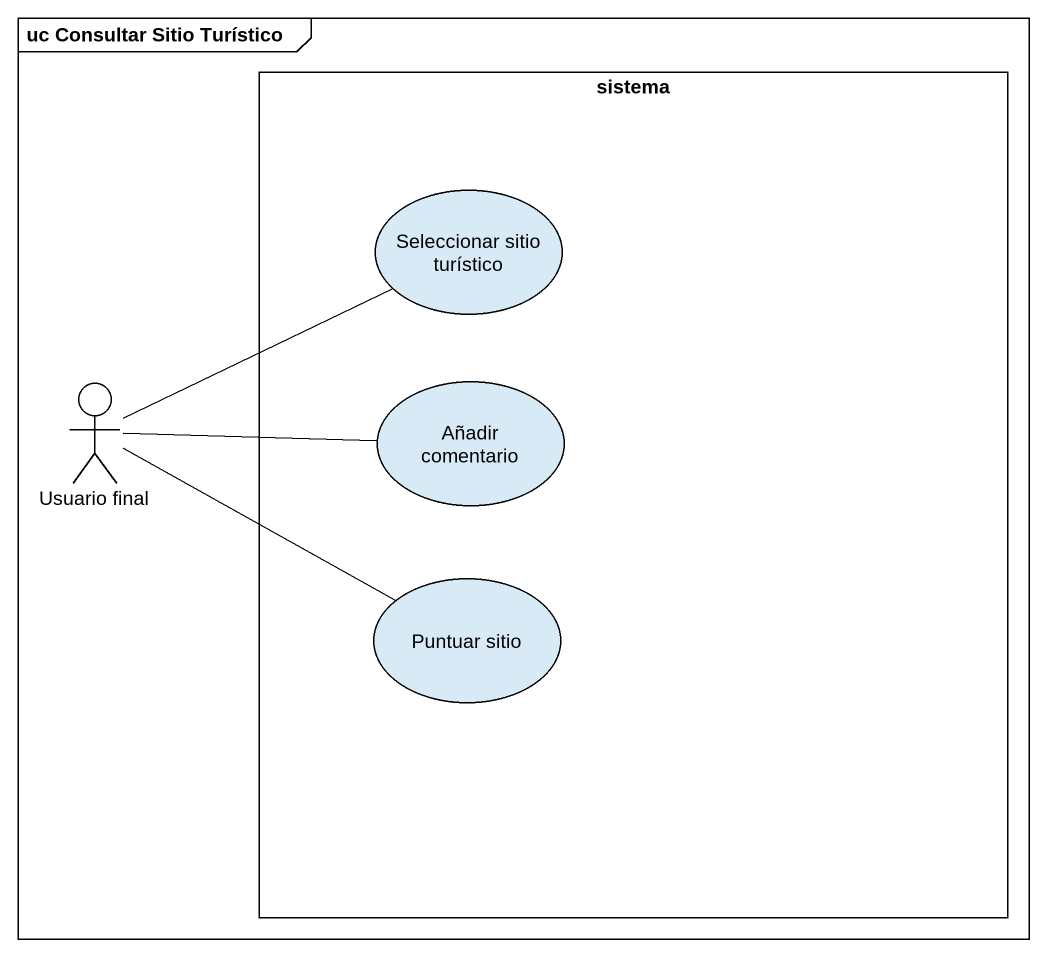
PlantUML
@startuml
mainframe uc Consultar Sitio Turístico
rectangle sistema {
  usecase "Seleccionar sitio turístico" as Seleccionar_sitio_turístico
  usecase "Añadir comentario" as Añadir_comentario
  usecase "Puntuar sitio" as Puntuar_sitio
}
actor "Usuario final" as Usuario_final
Usuario_final -right- Seleccionar_sitio_turístico
Usuario_final -right- Añadir_comentario
Usuario_final -right- Puntuar_sitio
@enduml
